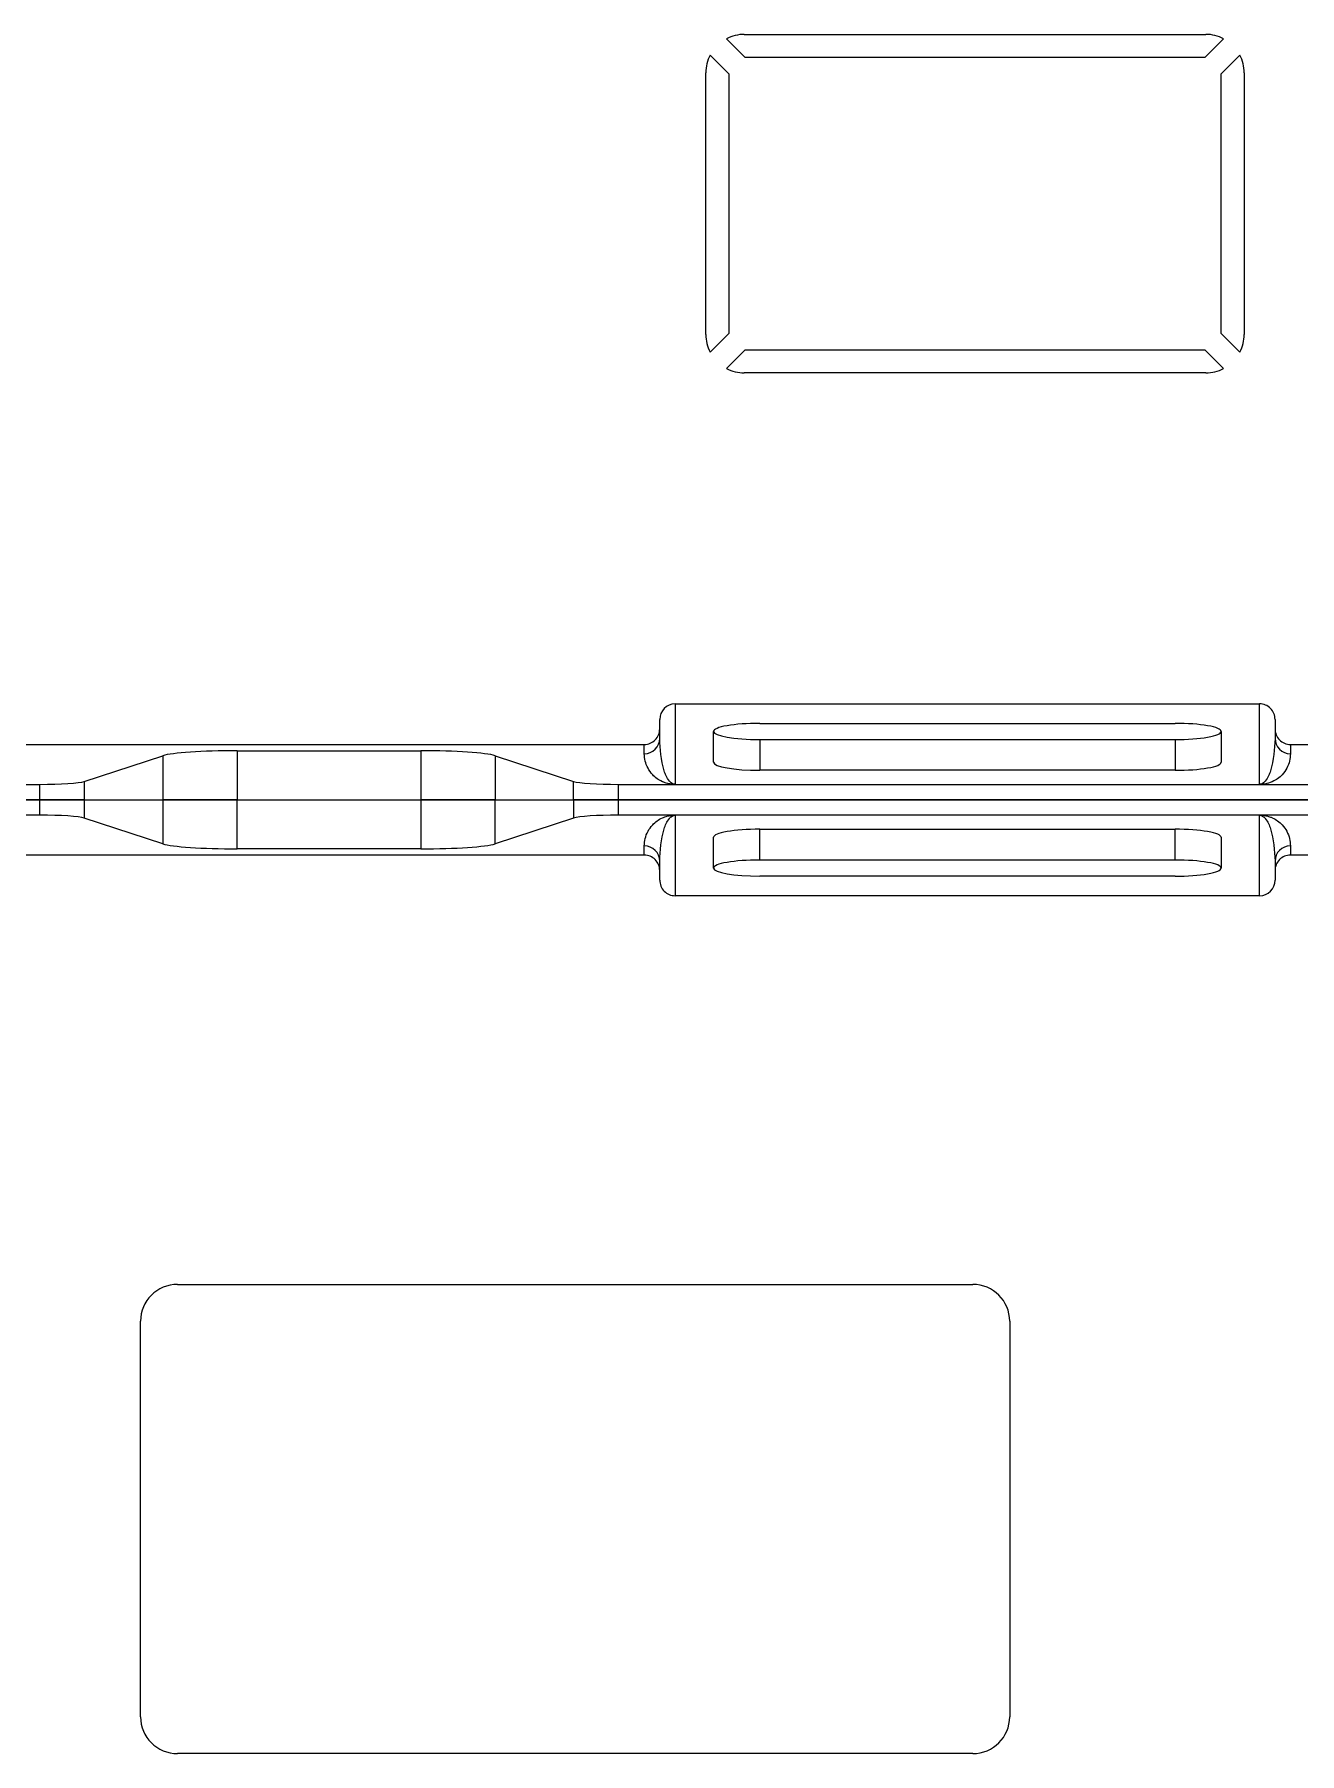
# Model space of a CAD drawing. Header units: millimetres. Extents: x 5415 to 11208, y 1449 to 3485.
# Drawn here: x 8931.3 to 9013.5, y 2668.2 to 2780 of the extents above; entities that cross this region are included whole.
import ezdxf

# ---------------------------------------------------------------- set-up
doc = ezdxf.new("R2010")
doc.units = ezdxf.units.MM

msp = doc.modelspace()

# ---------------------------------------------------------------- linework, layer by layer
at = {"color": 7, "linetype": 'Continuous', "lineweight": 25}
for p, q in [((8977.50407, 2778.45951), (8976.2874, 2779.67618)), ((8977.44341, 2779.95951), (9007.44341, 2779.95951)), ((9008.59942, 2779.67618), (9007.38275, 2778.45951)), ((8975.22673, 2778.61552), (8976.44341, 2777.39885)), ((9007.38275, 2778.45951), (8977.50407, 2778.45951)), ((9008.44341, 2777.39885), (9009.66008, 2778.61552)), ((8974.94341, 2760.45951), (8974.94341, 2777.45951)), ((8976.44341, 2777.39885), (8976.44341, 2760.52017)), ((9008.44341, 2760.52017), (9008.44341, 2777.39885)), ((9009.94341, 2777.45951), (9009.94341, 2760.45951)), ((8976.44341, 2760.52017), (8975.22673, 2759.3035)), ((9009.66008, 2759.3035), (9008.44341, 2760.52017)), ((8976.2874, 2758.24284), (8977.50407, 2759.45951)), ((8977.50407, 2759.45951), (9007.38275, 2759.45951)), ((9007.38275, 2759.45951), (9008.59942, 2758.24284)), ((9007.44341, 2757.95951), (8977.44341, 2757.95951)), ((8972.94341, 2736.44642), (8972.94341, 2731.21709)), ((8972.94341, 2736.44642), (9010.94341, 2736.44642)), ((9010.94341, 2731.21709), (9010.94341, 2736.44642)), ((8971.94341, 2734.81175), (8971.94341, 2735.431)), ((8971.94341, 2734.2019), (8971.94341, 2734.81175)), ((8975.44341, 2732.64758), (8975.44341, 2734.65216)), ((8978.44341, 2735.1751), (9005.44341, 2735.1751)), ((9008.44341, 2734.65216), (9008.44341, 2732.64758)), ((9011.94341, 2735.431), (9011.94341, 2734.81175)), ((9011.94341, 2734.81175), (9011.94341, 2734.2019)), ((8630.44341, 2733.80793), (8970.94341, 2733.80793)), ((8970.94341, 2733.20571), (8970.94341, 2733.80793)), ((8978.44341, 2734.12465), (8978.44341, 2732.12465)), ((8978.44341, 2734.12465), (9005.44341, 2734.12465)), ((9005.44341, 2734.12465), (9005.44341, 2732.12465)), ((9012.94341, 2733.80793), (9012.94341, 2733.20571)), ((9012.94341, 2733.80793), (9080.2702, 2733.80793)), ((8934.5392, 2731.40405), (8939.64914, 2733.0725)), ((8939.64914, 2733.0725), (8939.64914, 2730.20951)), ((8944.47877, 2733.39673), (8956.40804, 2733.39673)), ((8944.47877, 2733.39673), (8944.47877, 2730.20951)), ((8956.40804, 2733.39673), (8956.40804, 2730.20951)), ((8961.23767, 2733.0725), (8966.34761, 2731.40405)), ((8961.23767, 2733.0725), (8961.23767, 2730.20951)), ((8878.44341, 2731.20951), (8931.64143, 2731.20951)), ((8931.64143, 2730.20951), (8931.64143, 2731.20951)), ((8934.5392, 2731.40405), (8934.5392, 2730.20951)), ((8966.34761, 2730.20951), (8966.34761, 2731.40405)), ((8969.24539, 2731.20951), (8972.82009, 2731.20951)), ((8969.24539, 2731.20951), (8969.24539, 2730.20951)), ((8972.82009, 2731.20951), (9011.06672, 2731.20951)), ((9005.44341, 2732.12465), (8978.44341, 2732.12465)), ((9011.06672, 2731.20951), (9014.14143, 2731.20951)), ((8878.44341, 2730.20951), (8931.64143, 2730.20951)), ((8931.64143, 2730.20951), (8878.44341, 2730.20951)), ((8934.5392, 2730.20951), (8931.64143, 2730.20951)), ((8931.64143, 2729.20951), (8931.64143, 2730.20951)), ((8931.64143, 2730.20951), (8934.5392, 2730.20951)), ((8934.5392, 2730.20951), (8939.64914, 2730.20951)), ((8934.5392, 2730.20951), (8934.5392, 2729.01498)), ((8934.5392, 2730.20951), (8939.64914, 2730.20951)), ((8939.64914, 2730.20951), (8944.47877, 2730.20951)), ((8939.64914, 2730.20951), (8939.64914, 2727.34652)), ((8944.47877, 2730.20951), (8939.64914, 2730.20951)), ((8944.47877, 2730.20951), (8956.40804, 2730.20951)), ((8944.47877, 2727.0223), (8944.47877, 2730.20951)), ((8944.47877, 2730.20951), (8956.40804, 2730.20951)), ((8956.40804, 2730.20951), (8961.23767, 2730.20951)), ((8956.40804, 2730.20951), (8956.40804, 2727.0223)), ((8961.23767, 2730.20951), (8956.40804, 2730.20951)), ((8961.23767, 2730.20951), (8966.34761, 2730.20951)), ((8961.23767, 2727.34652), (8961.23767, 2730.20951)), ((8961.23767, 2730.20951), (8966.34761, 2730.20951)), ((8969.24539, 2730.20951), (8966.34761, 2730.20951)), ((8966.34761, 2730.20951), (8966.34761, 2729.01498)), ((8966.34761, 2730.20951), (8969.24539, 2730.20951)), ((8969.24539, 2730.20951), (9014.14143, 2730.20951)), ((8969.24539, 2730.20951), (8969.24539, 2729.20951)), ((9014.14143, 2730.20951), (8969.24539, 2730.20951)), ((8931.64143, 2729.20951), (8878.44341, 2729.20951)), ((8939.64914, 2727.34652), (8934.5392, 2729.01498)), ((8966.34761, 2729.01498), (8961.23767, 2727.34652)), ((8972.82009, 2729.20951), (8969.24539, 2729.20951)), ((9011.06672, 2729.20951), (8972.82009, 2729.20951)), ((8972.94341, 2729.20193), (8972.94341, 2723.9726)), ((9010.94341, 2723.9726), (9010.94341, 2729.20193)), ((9014.14143, 2729.20951), (9011.06672, 2729.20951)), ((8978.44341, 2728.29438), (9005.44341, 2728.29438)), ((8978.44341, 2726.29438), (8978.44341, 2728.29438)), ((9005.44341, 2726.29438), (9005.44341, 2728.29438)), ((8956.40804, 2727.0223), (8944.47877, 2727.0223)), ((8970.94341, 2726.6111), (8970.94341, 2727.21332)), ((8975.44341, 2725.76686), (8975.44341, 2727.77144)), ((9008.44341, 2727.77144), (9008.44341, 2725.76686)), ((9012.94341, 2727.21332), (9012.94341, 2726.6111)), ((8970.94341, 2726.6111), (8630.44341, 2726.6111)), ((8971.94341, 2725.60728), (8971.94341, 2726.21712)), ((8971.94341, 2724.98803), (8971.94341, 2725.60728)), ((9005.44341, 2726.29438), (8978.44341, 2726.29438)), ((9011.94341, 2726.21712), (9011.94341, 2725.60728)), ((9011.94341, 2725.60728), (9011.94341, 2724.98803)), ((9080.2702, 2726.6111), (9012.94341, 2726.6111)), ((9005.44341, 2725.24393), (8978.44341, 2725.24393)), ((9010.94341, 2723.9726), (8972.94341, 2723.9726)), ((8940.59341, 2698.70951), (8992.29341, 2698.70951)), ((8938.19341, 2670.60951), (8938.19341, 2696.30951)), ((8994.69341, 2696.30951), (8994.69341, 2670.60951)), ((8992.29341, 2668.20951), (8940.59341, 2668.20951))]:
    msp.add_line(p, q, dxfattribs=at)
for centre, radius, start, end in [((8977.44341, 2777.45951), 2.5, 90, 117.5423969), ((9007.44341, 2777.45951), 2.5, 62.4576031, 90), ((8977.44341, 2777.45951), 2.5, 152.4576031, 180), ((9007.44341, 2777.45951), 2.5, 0, 27.5423969), ((8977.44341, 2760.45951), 2.5, 180, 207.5423969), ((9007.44341, 2760.45951), 2.5, 332.4576031, 0), ((8977.44341, 2760.45951), 2.5, 242.4576031, 270), ((9007.44341, 2760.45951), 2.5, 270, 297.5423969), ((8970.94531, 2734.20381), 0.9981, 269.8909867, 359.8905702), ((9012.94151, 2734.20381), 0.9981, 180.1094298, 270.1090133), ((8970.94531, 2726.21522), 0.9981, 0.1094298, 90.1090133), ((9012.94151, 2726.21522), 0.9981, 89.8909867, 179.8905702), ((8940.59341, 2696.30951), 2.4, 90, 180), ((8992.29341, 2696.30951), 2.4, 0, 90), ((8940.59341, 2670.60951), 2.4, 180, 270), ((8992.29341, 2670.60951), 2.4, 270, 0)]:
    msp.add_arc(centre, radius, start, end, dxfattribs=at)
for centre, major_axis, ratio, start_param, end_param in [((8972.94341, 2735.431), (0, -1.01543), 0.984807753, 3.141592654, 4.71238898), ((9010.94341, 2735.431), (0, -1.01543), 0.984807753, 1.570796327, 3.141592654), ((8970.94341, 2734.81175), (0, -1.00382), 0.996194698, 0, 1.570796327), ((8978.44341, 2734.65216), (3, 0), 0.174311485, 1.570796327, 3.141592654), ((8978.44341, 2734.64758), (3, 0), 0.174311485, 3.141592654, 4.71238898), ((9005.44341, 2734.65216), (3, 0), 0.174311485, 0, 1.570796327), ((9005.44341, 2734.64758), (3, 0), 0.174311485, 4.71238898, 6.283185307), ((9012.94341, 2734.81175), (0, -1.00382), 0.996194698, 4.71238898, 6.283185307), ((8944.47877, 2732.95929), (5, 0), 0.087488664, 1.570796327, 2.879793266), ((8956.40804, 2732.95929), (5, 0), 0.087488664, 0.261799388, 1.570796327), ((8978.44341, 2732.64758), (3, 0), 0.174311485, 3.141592654, 4.71238898), ((9005.44341, 2732.64758), (3, 0), 0.174311485, 4.71238898, 6.283185307), ((8931.64143, 2731.47198), (3, 0), 0.087488664, 4.71238898, 6.021385919), ((8969.24539, 2731.47198), (3, 0), 0.087488664, 3.403392041, 4.71238898), ((8931.64143, 2728.94705), (3, 0), 0.087488664, 0.261799388, 1.570796327), ((8969.24539, 2728.94705), (3, 0), 0.087488664, 1.570796327, 2.879793266), ((8978.44341, 2727.77144), (3, 0), 0.174311485, 1.570796327, 3.141592654), ((9005.44341, 2727.77144), (3, 0), 0.174311485, 0, 1.570796327), ((8944.47877, 2727.45974), (5, 0), 0.087488664, 3.403392041, 4.71238898), ((8956.40804, 2727.45974), (5, 0), 0.087488664, 4.71238898, 6.021385919), ((8970.94341, 2725.60728), (0, -1.00382), 0.996194698, 1.570796327, 3.141592654), ((8978.44341, 2725.77144), (3, 0), 0.174311485, 1.570796327, 3.141592654), ((8978.44341, 2725.76686), (3, 0), 0.174311485, 3.141592654, 4.71238898), ((9005.44341, 2725.77144), (3, 0), 0.174311485, 0, 1.570796327), ((9005.44341, 2725.76686), (3, 0), 0.174311485, 4.71238898, 6.283185307), ((9012.94341, 2725.60728), (0, 1.00382), 0.996194698, 0, 1.570796327), ((8972.94341, 2724.98803), (0, 1.01543), 0.984807753, 1.570796327, 3.141592654), ((9010.94341, 2724.98803), (0, 1.01543), 0.984807753, 3.141592654, 4.71238898)]:
    msp.add_ellipse(centre, major_axis=major_axis, ratio=ratio, start_param=start_param, end_param=end_param, dxfattribs=at)
for points, knots in [([(8972.94341, 2731.21709), (8972.93948, 2731.21714), (8972.93136, 2731.21722), (8972.9145, 2731.21818), (8972.88115, 2731.22202), (8972.81318, 2731.23908), (8972.68073, 2731.30767), (8972.41325, 2731.59462), (8972.02924, 2732.57247), (8971.98048, 2733.49821), (8971.94341, 2734.2019)], [0, 0, 0, 0, 0.00051153, 0.001058629, 0.002363487, 0.006220684, 0.019948006, 0.073008276, 0.295365423, 1, 1, 1, 1]), ([(9011.94341, 2734.2019), (9011.90634, 2733.49821), (9011.85757, 2732.57247), (9011.47357, 2731.59462), (9011.20608, 2731.30767), (9011.07364, 2731.23908), (9011.00567, 2731.22202), (9010.97231, 2731.21818), (9010.95546, 2731.21722), (9010.94733, 2731.21714), (9010.94341, 2731.21709)], [0, 0, 0, 0, 0.704634563, 0.926991707, 0.980051968, 0.993779294, 0.997636497, 0.998941361, 0.999488465, 1, 1, 1, 1]), ([(8972.82009, 2731.20951), (8972.78953, 2731.21189), (8972.69699, 2731.21908), (8972.58278, 2731.23748), (8972.43011, 2731.26996), (8972.26983, 2731.31976), (8972.01304, 2731.42477), (8971.7329, 2731.59868), (8971.4133, 2731.88989), (8971.15186, 2732.27281), (8970.97555, 2732.72961), (8970.95419, 2733.04595), (8970.94341, 2733.20571)], [0, 0, 0, 0, 0.005295723, 0.016032355, 0.030598371, 0.057756339, 0.092811469, 0.190611305, 0.319083014, 0.528691084, 0.761981191, 1, 1, 1, 1]), ([(9012.94341, 2733.20571), (9012.93257, 2733.04596), (9012.91112, 2732.72964), (9012.73545, 2732.2728), (9012.47219, 2731.89001), (9012.15661, 2731.59854), (9011.83836, 2731.40711), (9011.54924, 2731.28931), (9011.29307, 2731.23488), (9011.16731, 2731.21726), (9011.09743, 2731.21188), (9011.06672, 2731.20951)], [0, 0, 0, 0, 0.238017838, 0.471307255, 0.680945331, 0.809391717, 0.907226266, 0.969400737, 0.987940514, 0.994700151, 1, 1, 1, 1]), ([(8972.82009, 2731.20951), (8972.84373, 2731.20981), (8972.8781, 2731.21025), (8972.91912, 2731.21356), (8972.93536, 2731.21592), (8972.94341, 2731.21709)], [0, 0, 0, 0, 0.52626068, 0.765053237, 1, 1, 1, 1]), ([(9011.06672, 2731.20951), (9011.04308, 2731.20981), (9011.00871, 2731.21025), (9010.96769, 2731.21356), (9010.95146, 2731.21592), (9010.94341, 2731.21709)], [0, 0, 0, 0, 0.526260657, 0.765053221, 1, 1, 1, 1]), ([(8970.94341, 2727.21332), (8970.95424, 2727.37306), (8970.97569, 2727.68938), (8971.15136, 2728.14622), (8971.41463, 2728.52902), (8971.7302, 2728.82048), (8972.04845, 2729.01191), (8972.33758, 2729.12972), (8972.59375, 2729.18415), (8972.71951, 2729.20176), (8972.78938, 2729.20715), (8972.82009, 2729.20951)], [0, 0, 0, 0, 0.238017837, 0.471307255, 0.680945331, 0.809391717, 0.907226266, 0.969400737, 0.987940514, 0.994700151, 1, 1, 1, 1]), ([(8971.94341, 2726.21712), (8971.98047, 2726.92081), (8972.02924, 2727.84656), (8972.41325, 2728.8244), (8972.68073, 2729.11136), (8972.81318, 2729.17995), (8972.88115, 2729.197), (8972.9145, 2729.20085), (8972.93136, 2729.2018), (8972.93948, 2729.20189), (8972.94341, 2729.20193)], [0, 0, 0, 0, 0.704634563, 0.926991707, 0.980051968, 0.993779294, 0.997636497, 0.998941361, 0.999488465, 1, 1, 1, 1]), ([(8972.94341, 2729.20193), (8972.93536, 2729.2031), (8972.91912, 2729.20546), (8972.8781, 2729.20877), (8972.84373, 2729.20921), (8972.82009, 2729.20951)], [0, 0, 0, 0, 0.234946779, 0.473739343, 1, 1, 1, 1]), ([(9011.06672, 2729.20951), (9011.04308, 2729.20921), (9011.00871, 2729.20877), (9010.96769, 2729.20546), (9010.95146, 2729.2031), (9010.94341, 2729.20193)], [0, 0, 0, 0, 0.52626068, 0.765053237, 1, 1, 1, 1]), ([(9010.94341, 2729.20193), (9010.94733, 2729.20189), (9010.95546, 2729.2018), (9010.97231, 2729.20085), (9011.00567, 2729.197), (9011.07364, 2729.17995), (9011.20608, 2729.11136), (9011.47357, 2728.8244), (9011.85757, 2727.84656), (9011.90634, 2726.92081), (9011.94341, 2726.21712)], [0, 0, 0, 0, 0.00051153, 0.001058629, 0.002363487, 0.006220684, 0.019948006, 0.073008276, 0.295365423, 1, 1, 1, 1]), ([(9011.06672, 2729.20951), (9011.09729, 2729.20714), (9011.18982, 2729.19994), (9011.30404, 2729.18155), (9011.4567, 2729.14906), (9011.61699, 2729.09927), (9011.87377, 2728.99426), (9012.15392, 2728.82035), (9012.47352, 2728.52913), (9012.73495, 2728.14622), (9012.91126, 2727.68941), (9012.93262, 2727.37307), (9012.94341, 2727.21332)], [0, 0, 0, 0, 0.005295723, 0.016032355, 0.030598371, 0.057756339, 0.092811469, 0.190611305, 0.319083014, 0.528691084, 0.761981191, 1, 1, 1, 1])]:
    msp.add_open_spline(points, degree=3, knots=knots, dxfattribs=at)

doc.saveas('drawing.dxf')
